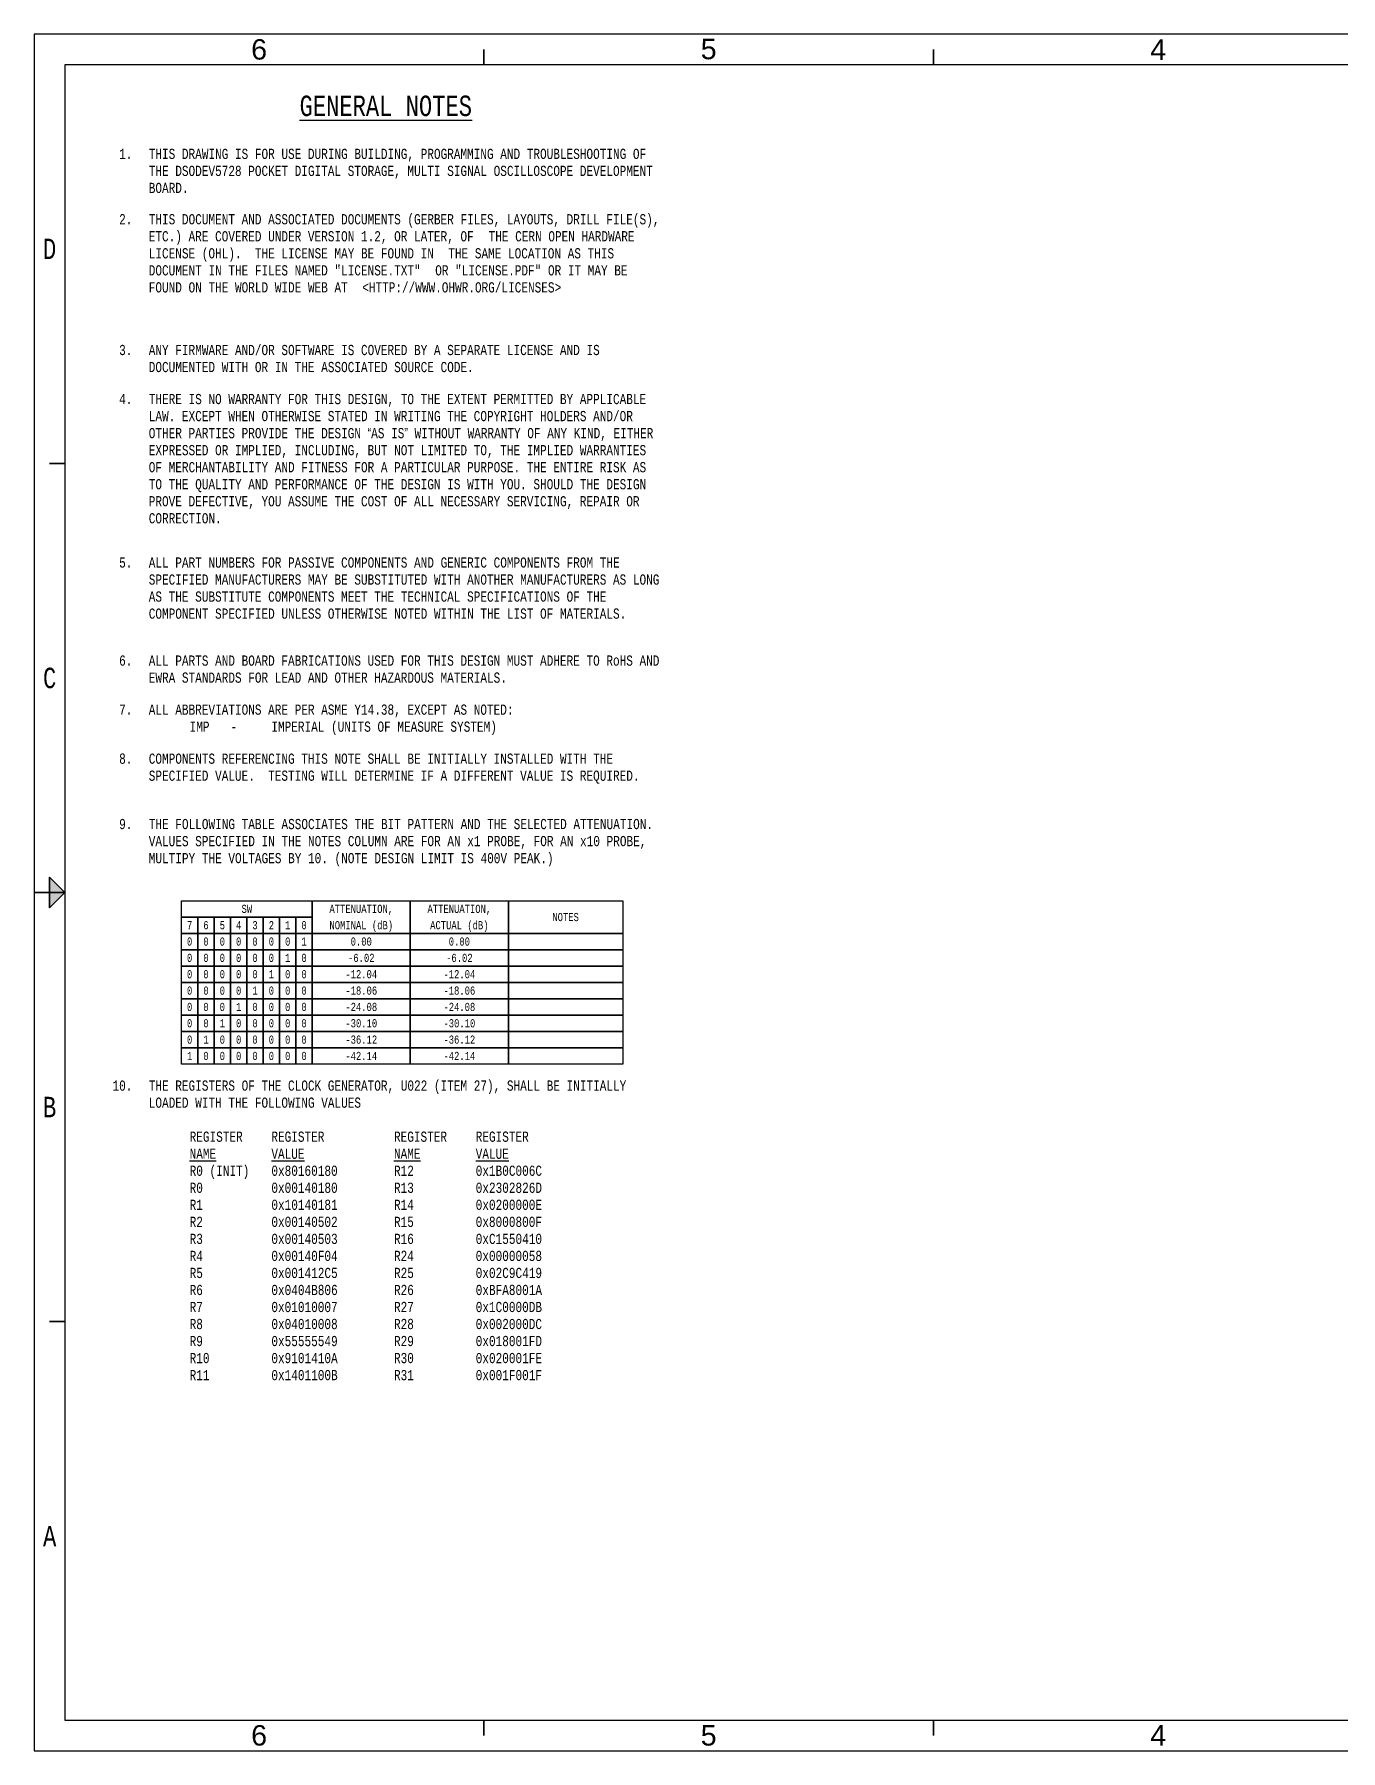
# Paper-space layout '01' of a CAD drawing. Header units: inches. Extents: x 0.2 to 16.8, y 0.2 to 10.8.
# Drawn here: x 0.25 to 8.24, y 0.25 to 10.75 of the extents above; entities that cross this region are included whole.
import ezdxf
from ezdxf.enums import TextEntityAlignment as Align

# ---------------------------------------------------------------- set-up
doc = ezdxf.new("R2010")
doc.units = ezdxf.units.IN
doc.header["$MEASUREMENT"] = 0
doc.layers.add('BORDER', color=13, linetype='Continuous')
doc.layers.add('TEXT', color=252, linetype='Continuous')
doc.styles.add('Monotxt_75', font='monotxt.shx', dxfattribs={"width": 0.75})
doc.styles.get("Standard").update_dxf_attribs({"font": 'arial.ttf'})

# ---------------------------------------------------------------- blocks, each defined once
blk = doc.blocks.new('ANSI B Frame')
at = {"layer": 'BORDER', "lineweight": 35}
h = blk.add_hatch(color=256, dxfattribs=at)
h.dxf.hatch_style = 1
h.paths.add_polyline_path([(0.34375, 5.59375), (0.34375, 5.5), (0.4375, 5.5)])
h.paths.add_polyline_path([(0.4375, 5.5), (0.34375, 5.5), (0.34375, 5.40625)])
at = {"layer": 'BORDER'}
for points in [[(0.25, 0.25), (16.75, 0.25), (16.75, 10.75), (0.25, 10.75)], [(0.4375, 0.4375), (16.5625, 0.4375), (16.5625, 10.5625), (0.4375, 10.5625)]]:
    blk.add_lwpolyline(points, close=True, dxfattribs=at)
at = {"layer": 'BORDER', "lineweight": 35}
for points in [[(3, 10.65625), (3, 10.5625)], [(5.75, 10.65625), (5.75, 10.5625)], [(0.34375, 8.125), (0.4375, 8.125)], [(0.4375, 5.5), (0.25, 5.5)], [(0.34375, 2.875), (0.4375, 2.875)], [(3, 0.34375), (3, 0.4375)], [(5.75, 0.34375), (5.75, 0.4375)]]:
    blk.add_lwpolyline(points, dxfattribs=at)
blk.add_lwpolyline([(0.4375, 5.5), (0.34375, 5.59375), (0.34375, 5.40625)], close=True, dxfattribs=at)
at = {"layer": 'BORDER', "style": 'Monotxt_75', "width": 0.75}
for s, p in [('D', (0.34375, 9.4375)), ('C', (0.34375, 6.8125)), ('B', (0.34375, 4.1875)), ('A', (0.34375, 1.5625))]:
    blk.add_text(s, height=0.125, dxfattribs=at).set_placement(p, align=Align.MIDDLE_CENTER)
at = {"layer": 'BORDER', "flags": 8}
for tag, p in [('ZN6', (1.625, 10.65787)), ('ZN5', (4.375, 10.66009)), ('ZN4', (7.125, 10.65625)), ('ZN3', (9.875, 10.65796)), ('ZN2', (12.625, 10.65574)), ('ZN1', (15.375, 10.65574)), ('ZN6', (1.625, 0.34375)), ('ZN5', (4.375, 0.34375)), ('ZN4', (7.125, 0.34375)), ('ZN3', (9.875, 0.34375)), ('ZN2', (12.625, 0.34375)), ('ZN1', (15.375, 0.34375))]:
    blk.add_attdef(tag, text='', height=0.125, dxfattribs=at).set_placement(p, align=Align.MIDDLE_CENTER)
at = {"layer": 'TEXT', "style": 'Monotxt_75', "width": 0.75, "flags": 8}
for tag, height, p in [('DESRP', 0.0625, (13.625, 1)), ('DWG_NO', 0.1875, (13.9625, 0.7125))]:
    blk.add_attdef(tag, text='', height=height, dxfattribs=at).set_placement(p, align=Align.MIDDLE_LEFT)
for tag, height, p in [('SHTSZ', 0.1875, (13.7375, 0.7125)), ('REV', 0.1875, (16.4125, 0.7125)), ('SCALE', 0.0625, (14.15625, 0.5)), ('REVDATE', 0.0625, (15.11875, 0.5)), ('CURRSHT', 0.0625, (16.0625, 0.5)), ('LASTSHT', 0.0625, (16.4375, 0.5))]:
    blk.add_attdef(tag, text='', height=height, dxfattribs=at).set_placement(p, align=Align.MIDDLE_CENTER)
blk = doc.blocks.new('ATTENUATION_HEADER')
at = {"layer": 'BORDER'}
for points in [[(0, 0), (0.8, 0), (0.8, -0.1), (0, -0.1)], [(0.8, 0), (1.4, 0), (1.4, -0.2), (0.8, -0.2)], [(1.4, 0), (2, 0), (2, -0.2), (1.4, -0.2)], [(2, 0), (2.7, 0), (2.7, -0.2), (2, -0.2)], [(0, -0.1), (0.1, -0.1), (0.1, -0.2), (0, -0.2)], [(0.1, -0.1), (0.2, -0.1), (0.2, -0.2), (0.1, -0.2)], [(0.2, -0.1), (0.3, -0.1), (0.3, -0.2), (0.2, -0.2)], [(0.3, -0.1), (0.4, -0.1), (0.4, -0.2), (0.3, -0.2)], [(0.4, -0.1), (0.5, -0.1), (0.5, -0.2), (0.4, -0.2)], [(0.5, -0.1), (0.6, -0.1), (0.6, -0.2), (0.5, -0.2)], [(0.6, -0.1), (0.7, -0.1), (0.7, -0.2), (0.6, -0.2)], [(0.7, -0.1), (0.8, -0.1), (0.8, -0.2), (0.7, -0.2)]]:
    blk.add_lwpolyline(points, close=True, dxfattribs=at)
at = {"layer": 'TEXT', "style": 'Monotxt_75', "width": 0.75}
for s, p in [('SW', (0.4, -0.05)), ('ATTENUATION,', (1.1, -0.05)), ('ATTENUATION,', (1.7, -0.05)), ('NOTES', (2.35, -0.1)), ('7', (0.05, -0.15)), ('6', (0.15, -0.15)), ('5', (0.25, -0.15)), ('4', (0.35, -0.15)), ('3', (0.45, -0.15)), ('2', (0.55, -0.15)), ('1', (0.65, -0.15)), ('0', (0.75, -0.15)), ('NOMINAL (dB)', (1.1, -0.15)), ('ACTUAL (dB)', (1.7, -0.15))]:
    blk.add_text(s, height=0.05, dxfattribs=at).set_placement(p, align=Align.MIDDLE_CENTER)
blk = doc.blocks.new('ATTENUATION_LINE')
at = {"layer": 'BORDER'}
for points in [[(0, 0), (0.1, 0), (0.1, -0.1), (0, -0.1)], [(0.1, 0), (0.2, 0), (0.2, -0.1), (0.1, -0.1)], [(0.2, 0), (0.3, 0), (0.3, -0.1), (0.2, -0.1)], [(0.3, 0), (0.4, 0), (0.4, -0.1), (0.3, -0.1)], [(0.4, 0), (0.5, 0), (0.5, -0.1), (0.4, -0.1)], [(0.5, 0), (0.6, 0), (0.6, -0.1), (0.5, -0.1)], [(0.6, 0), (0.7, 0), (0.7, -0.1), (0.6, -0.1)], [(0.7, 0), (0.8, 0), (0.8, -0.1), (0.7, -0.1)], [(0.8, 0), (1.4, 0), (1.4, -0.1), (0.8, -0.1)], [(1.4, 0), (2, 0), (2, -0.1), (1.4, -0.1)], [(2, 0), (2.7, 0), (2.7, -0.1), (2, -0.1)]]:
    blk.add_lwpolyline(points, close=True, dxfattribs=at)
at = {"layer": 'TEXT', "style": 'Monotxt_75', "width": 0.75, "flags": 8}
for tag, p in [('SW7', (0.05, -0.05)), ('SW6', (0.15, -0.05)), ('SW5', (0.25, -0.05)), ('SW4', (0.35, -0.05)), ('SW3', (0.45, -0.05)), ('SW2', (0.55, -0.05)), ('SW1', (0.65, -0.05)), ('SW0', (0.75, -0.05)), ('ATTEN_NOM', (1.1, -0.05)), ('ATTEN_ACT', (1.7, -0.05)), ('NOTES', (2.35, -0.05))]:
    blk.add_attdef(tag, text='', height=0.05, dxfattribs=at).set_placement(p, align=Align.MIDDLE_CENTER)

psp = doc.layouts.new('01')

# ---------------------------------------------------------------- block references
ref = psp.add_blockref('ANSI B Frame', (0, 0))
ref.add_attrib('ZN4', '4', dxfattribs={"layer": 'BORDER', "height": 0.125}).set_placement((7.125, 0.34375), align=Align.MIDDLE_CENTER)
ref.add_attrib('ZN4', '4', dxfattribs={"layer": 'BORDER', "height": 0.125}).set_placement((7.125, 10.65625), align=Align.MIDDLE_CENTER)
ref.add_attrib('ZN5', '5', dxfattribs={"layer": 'BORDER', "height": 0.125}).set_placement((4.375, 0.34375), align=Align.MIDDLE_CENTER)
ref.add_attrib('ZN5', '5', dxfattribs={"layer": 'BORDER', "height": 0.125}).set_placement((4.375, 10.66009), align=Align.MIDDLE_CENTER)
ref.add_attrib('ZN6', '6', dxfattribs={"layer": 'BORDER', "height": 0.125}).set_placement((1.625, 0.34375), align=Align.MIDDLE_CENTER)
ref.add_attrib('ZN6', '6', dxfattribs={"layer": 'BORDER', "height": 0.125}).set_placement((1.625, 10.65787), align=Align.MIDDLE_CENTER)
at = {"layer": 'TEXT'}
psp.add_blockref('ATTENUATION_HEADER', (1.15, 5.45), dxfattribs=at)
ref = psp.add_blockref('ATTENUATION_LINE', (1.15, 5.25), dxfattribs=at)
ref.add_attrib('SW7', '0', dxfattribs={"height": 0.05, "style": 'Monotxt_75', "width": 0.75}).set_placement((1.2, 5.2), align=Align.MIDDLE_CENTER)
ref.add_attrib('SW6', '0', dxfattribs={"height": 0.05, "style": 'Monotxt_75', "width": 0.75}).set_placement((1.3, 5.2), align=Align.MIDDLE_CENTER)
ref.add_attrib('SW5', '0', dxfattribs={"height": 0.05, "style": 'Monotxt_75', "width": 0.75}).set_placement((1.4, 5.2), align=Align.MIDDLE_CENTER)
ref.add_attrib('SW4', '0', dxfattribs={"height": 0.05, "style": 'Monotxt_75', "width": 0.75}).set_placement((1.5, 5.2), align=Align.MIDDLE_CENTER)
ref.add_attrib('SW3', '0', dxfattribs={"height": 0.05, "style": 'Monotxt_75', "width": 0.75}).set_placement((1.6, 5.2), align=Align.MIDDLE_CENTER)
ref.add_attrib('SW2', '0', dxfattribs={"height": 0.05, "style": 'Monotxt_75', "width": 0.75}).set_placement((1.7, 5.2), align=Align.MIDDLE_CENTER)
ref.add_attrib('SW1', '0', dxfattribs={"height": 0.05, "style": 'Monotxt_75', "width": 0.75}).set_placement((1.8, 5.2), align=Align.MIDDLE_CENTER)
ref.add_attrib('SW0', '1', dxfattribs={"height": 0.05, "style": 'Monotxt_75', "width": 0.75}).set_placement((1.9, 5.2), align=Align.MIDDLE_CENTER)
ref.add_attrib('ATTEN_NOM', '0.00', dxfattribs={"height": 0.05, "style": 'Monotxt_75', "width": 0.75}).set_placement((2.25, 5.2), align=Align.MIDDLE_CENTER)
ref.add_attrib('ATTEN_ACT', '0.00', dxfattribs={"height": 0.05, "style": 'Monotxt_75', "width": 0.75}).set_placement((2.85, 5.2), align=Align.MIDDLE_CENTER)
ref = psp.add_blockref('ATTENUATION_LINE', (1.15, 5.15), dxfattribs=at)
ref.add_attrib('SW7', '0', dxfattribs={"height": 0.05, "style": 'Monotxt_75', "width": 0.75}).set_placement((1.2, 5.1), align=Align.MIDDLE_CENTER)
ref.add_attrib('SW6', '0', dxfattribs={"height": 0.05, "style": 'Monotxt_75', "width": 0.75}).set_placement((1.3, 5.1), align=Align.MIDDLE_CENTER)
ref.add_attrib('SW5', '0', dxfattribs={"height": 0.05, "style": 'Monotxt_75', "width": 0.75}).set_placement((1.4, 5.1), align=Align.MIDDLE_CENTER)
ref.add_attrib('SW4', '0', dxfattribs={"height": 0.05, "style": 'Monotxt_75', "width": 0.75}).set_placement((1.5, 5.1), align=Align.MIDDLE_CENTER)
ref.add_attrib('SW3', '0', dxfattribs={"height": 0.05, "style": 'Monotxt_75', "width": 0.75}).set_placement((1.6, 5.1), align=Align.MIDDLE_CENTER)
ref.add_attrib('SW2', '0', dxfattribs={"height": 0.05, "style": 'Monotxt_75', "width": 0.75}).set_placement((1.7, 5.1), align=Align.MIDDLE_CENTER)
ref.add_attrib('SW1', '1', dxfattribs={"height": 0.05, "style": 'Monotxt_75', "width": 0.75}).set_placement((1.8, 5.1), align=Align.MIDDLE_CENTER)
ref.add_attrib('SW0', '0', dxfattribs={"height": 0.05, "style": 'Monotxt_75', "width": 0.75}).set_placement((1.9, 5.1), align=Align.MIDDLE_CENTER)
ref.add_attrib('ATTEN_NOM', '-6.02', dxfattribs={"height": 0.05, "style": 'Monotxt_75', "width": 0.75}).set_placement((2.25, 5.1), align=Align.MIDDLE_CENTER)
ref.add_attrib('ATTEN_ACT', '-6.02', dxfattribs={"height": 0.05, "style": 'Monotxt_75', "width": 0.75}).set_placement((2.85, 5.1), align=Align.MIDDLE_CENTER)
ref = psp.add_blockref('ATTENUATION_LINE', (1.15, 5.05), dxfattribs=at)
ref.add_attrib('SW7', '0', dxfattribs={"height": 0.05, "style": 'Monotxt_75', "width": 0.75}).set_placement((1.2, 5), align=Align.MIDDLE_CENTER)
ref.add_attrib('SW6', '0', dxfattribs={"height": 0.05, "style": 'Monotxt_75', "width": 0.75}).set_placement((1.3, 5), align=Align.MIDDLE_CENTER)
ref.add_attrib('SW5', '0', dxfattribs={"height": 0.05, "style": 'Monotxt_75', "width": 0.75}).set_placement((1.4, 5), align=Align.MIDDLE_CENTER)
ref.add_attrib('SW4', '0', dxfattribs={"height": 0.05, "style": 'Monotxt_75', "width": 0.75}).set_placement((1.5, 5), align=Align.MIDDLE_CENTER)
ref.add_attrib('SW3', '0', dxfattribs={"height": 0.05, "style": 'Monotxt_75', "width": 0.75}).set_placement((1.6, 5), align=Align.MIDDLE_CENTER)
ref.add_attrib('SW2', '1', dxfattribs={"height": 0.05, "style": 'Monotxt_75', "width": 0.75}).set_placement((1.7, 5), align=Align.MIDDLE_CENTER)
ref.add_attrib('SW1', '0', dxfattribs={"height": 0.05, "style": 'Monotxt_75', "width": 0.75}).set_placement((1.8, 5), align=Align.MIDDLE_CENTER)
ref.add_attrib('SW0', '0', dxfattribs={"height": 0.05, "style": 'Monotxt_75', "width": 0.75}).set_placement((1.9, 5), align=Align.MIDDLE_CENTER)
ref.add_attrib('ATTEN_NOM', '-12.04', dxfattribs={"height": 0.05, "style": 'Monotxt_75', "width": 0.75}).set_placement((2.25, 5), align=Align.MIDDLE_CENTER)
ref.add_attrib('ATTEN_ACT', '-12.04', dxfattribs={"height": 0.05, "style": 'Monotxt_75', "width": 0.75}).set_placement((2.85, 5), align=Align.MIDDLE_CENTER)
ref = psp.add_blockref('ATTENUATION_LINE', (1.15, 4.95), dxfattribs=at)
ref.add_attrib('SW7', '0', dxfattribs={"height": 0.05, "style": 'Monotxt_75', "width": 0.75}).set_placement((1.2, 4.9), align=Align.MIDDLE_CENTER)
ref.add_attrib('SW6', '0', dxfattribs={"height": 0.05, "style": 'Monotxt_75', "width": 0.75}).set_placement((1.3, 4.9), align=Align.MIDDLE_CENTER)
ref.add_attrib('SW5', '0', dxfattribs={"height": 0.05, "style": 'Monotxt_75', "width": 0.75}).set_placement((1.4, 4.9), align=Align.MIDDLE_CENTER)
ref.add_attrib('SW4', '0', dxfattribs={"height": 0.05, "style": 'Monotxt_75', "width": 0.75}).set_placement((1.5, 4.9), align=Align.MIDDLE_CENTER)
ref.add_attrib('SW3', '1', dxfattribs={"height": 0.05, "style": 'Monotxt_75', "width": 0.75}).set_placement((1.6, 4.9), align=Align.MIDDLE_CENTER)
ref.add_attrib('SW2', '0', dxfattribs={"height": 0.05, "style": 'Monotxt_75', "width": 0.75}).set_placement((1.7, 4.9), align=Align.MIDDLE_CENTER)
ref.add_attrib('SW1', '0', dxfattribs={"height": 0.05, "style": 'Monotxt_75', "width": 0.75}).set_placement((1.8, 4.9), align=Align.MIDDLE_CENTER)
ref.add_attrib('SW0', '0', dxfattribs={"height": 0.05, "style": 'Monotxt_75', "width": 0.75}).set_placement((1.9, 4.9), align=Align.MIDDLE_CENTER)
ref.add_attrib('ATTEN_NOM', '-18.06', dxfattribs={"height": 0.05, "style": 'Monotxt_75', "width": 0.75}).set_placement((2.25, 4.9), align=Align.MIDDLE_CENTER)
ref.add_attrib('ATTEN_ACT', '-18.06', dxfattribs={"height": 0.05, "style": 'Monotxt_75', "width": 0.75}).set_placement((2.85, 4.9), align=Align.MIDDLE_CENTER)
ref = psp.add_blockref('ATTENUATION_LINE', (1.15, 4.85), dxfattribs=at)
ref.add_attrib('SW7', '0', dxfattribs={"height": 0.05, "style": 'Monotxt_75', "width": 0.75}).set_placement((1.2, 4.8), align=Align.MIDDLE_CENTER)
ref.add_attrib('SW6', '0', dxfattribs={"height": 0.05, "style": 'Monotxt_75', "width": 0.75}).set_placement((1.3, 4.8), align=Align.MIDDLE_CENTER)
ref.add_attrib('SW5', '0', dxfattribs={"height": 0.05, "style": 'Monotxt_75', "width": 0.75}).set_placement((1.4, 4.8), align=Align.MIDDLE_CENTER)
ref.add_attrib('SW4', '1', dxfattribs={"height": 0.05, "style": 'Monotxt_75', "width": 0.75}).set_placement((1.5, 4.8), align=Align.MIDDLE_CENTER)
ref.add_attrib('SW3', '0', dxfattribs={"height": 0.05, "style": 'Monotxt_75', "width": 0.75}).set_placement((1.6, 4.8), align=Align.MIDDLE_CENTER)
ref.add_attrib('SW2', '0', dxfattribs={"height": 0.05, "style": 'Monotxt_75', "width": 0.75}).set_placement((1.7, 4.8), align=Align.MIDDLE_CENTER)
ref.add_attrib('SW1', '0', dxfattribs={"height": 0.05, "style": 'Monotxt_75', "width": 0.75}).set_placement((1.8, 4.8), align=Align.MIDDLE_CENTER)
ref.add_attrib('SW0', '0', dxfattribs={"height": 0.05, "style": 'Monotxt_75', "width": 0.75}).set_placement((1.9, 4.8), align=Align.MIDDLE_CENTER)
ref.add_attrib('ATTEN_NOM', '-24.08', dxfattribs={"height": 0.05, "style": 'Monotxt_75', "width": 0.75}).set_placement((2.25, 4.8), align=Align.MIDDLE_CENTER)
ref.add_attrib('ATTEN_ACT', '-24.08', dxfattribs={"height": 0.05, "style": 'Monotxt_75', "width": 0.75}).set_placement((2.85, 4.8), align=Align.MIDDLE_CENTER)
ref = psp.add_blockref('ATTENUATION_LINE', (1.15, 4.75), dxfattribs=at)
ref.add_attrib('SW7', '0', dxfattribs={"height": 0.05, "style": 'Monotxt_75', "width": 0.75}).set_placement((1.2, 4.7), align=Align.MIDDLE_CENTER)
ref.add_attrib('SW6', '0', dxfattribs={"height": 0.05, "style": 'Monotxt_75', "width": 0.75}).set_placement((1.3, 4.7), align=Align.MIDDLE_CENTER)
ref.add_attrib('SW5', '1', dxfattribs={"height": 0.05, "style": 'Monotxt_75', "width": 0.75}).set_placement((1.4, 4.7), align=Align.MIDDLE_CENTER)
ref.add_attrib('SW4', '0', dxfattribs={"height": 0.05, "style": 'Monotxt_75', "width": 0.75}).set_placement((1.5, 4.7), align=Align.MIDDLE_CENTER)
ref.add_attrib('SW3', '0', dxfattribs={"height": 0.05, "style": 'Monotxt_75', "width": 0.75}).set_placement((1.6, 4.7), align=Align.MIDDLE_CENTER)
ref.add_attrib('SW2', '0', dxfattribs={"height": 0.05, "style": 'Monotxt_75', "width": 0.75}).set_placement((1.7, 4.7), align=Align.MIDDLE_CENTER)
ref.add_attrib('SW1', '0', dxfattribs={"height": 0.05, "style": 'Monotxt_75', "width": 0.75}).set_placement((1.8, 4.7), align=Align.MIDDLE_CENTER)
ref.add_attrib('SW0', '0', dxfattribs={"height": 0.05, "style": 'Monotxt_75', "width": 0.75}).set_placement((1.9, 4.7), align=Align.MIDDLE_CENTER)
ref.add_attrib('ATTEN_NOM', '-30.10', dxfattribs={"height": 0.05, "style": 'Monotxt_75', "width": 0.75}).set_placement((2.25, 4.7), align=Align.MIDDLE_CENTER)
ref.add_attrib('ATTEN_ACT', '-30.10', dxfattribs={"height": 0.05, "style": 'Monotxt_75', "width": 0.75}).set_placement((2.85, 4.7), align=Align.MIDDLE_CENTER)
ref = psp.add_blockref('ATTENUATION_LINE', (1.15, 4.65), dxfattribs=at)
ref.add_attrib('SW7', '0', dxfattribs={"height": 0.05, "style": 'Monotxt_75', "width": 0.75}).set_placement((1.2, 4.6), align=Align.MIDDLE_CENTER)
ref.add_attrib('SW6', '1', dxfattribs={"height": 0.05, "style": 'Monotxt_75', "width": 0.75}).set_placement((1.3, 4.6), align=Align.MIDDLE_CENTER)
ref.add_attrib('SW5', '0', dxfattribs={"height": 0.05, "style": 'Monotxt_75', "width": 0.75}).set_placement((1.4, 4.6), align=Align.MIDDLE_CENTER)
ref.add_attrib('SW4', '0', dxfattribs={"height": 0.05, "style": 'Monotxt_75', "width": 0.75}).set_placement((1.5, 4.6), align=Align.MIDDLE_CENTER)
ref.add_attrib('SW3', '0', dxfattribs={"height": 0.05, "style": 'Monotxt_75', "width": 0.75}).set_placement((1.6, 4.6), align=Align.MIDDLE_CENTER)
ref.add_attrib('SW2', '0', dxfattribs={"height": 0.05, "style": 'Monotxt_75', "width": 0.75}).set_placement((1.7, 4.6), align=Align.MIDDLE_CENTER)
ref.add_attrib('SW1', '0', dxfattribs={"height": 0.05, "style": 'Monotxt_75', "width": 0.75}).set_placement((1.8, 4.6), align=Align.MIDDLE_CENTER)
ref.add_attrib('SW0', '0', dxfattribs={"height": 0.05, "style": 'Monotxt_75', "width": 0.75}).set_placement((1.9, 4.6), align=Align.MIDDLE_CENTER)
ref.add_attrib('ATTEN_NOM', '-36.12', dxfattribs={"height": 0.05, "style": 'Monotxt_75', "width": 0.75}).set_placement((2.25, 4.6), align=Align.MIDDLE_CENTER)
ref.add_attrib('ATTEN_ACT', '-36.12', dxfattribs={"height": 0.05, "style": 'Monotxt_75', "width": 0.75}).set_placement((2.85, 4.6), align=Align.MIDDLE_CENTER)
ref = psp.add_blockref('ATTENUATION_LINE', (1.15, 4.55), dxfattribs=at)
ref.add_attrib('SW7', '1', dxfattribs={"height": 0.05, "style": 'Monotxt_75', "width": 0.75}).set_placement((1.2, 4.5), align=Align.MIDDLE_CENTER)
ref.add_attrib('SW6', '0', dxfattribs={"height": 0.05, "style": 'Monotxt_75', "width": 0.75}).set_placement((1.3, 4.5), align=Align.MIDDLE_CENTER)
ref.add_attrib('SW5', '0', dxfattribs={"height": 0.05, "style": 'Monotxt_75', "width": 0.75}).set_placement((1.4, 4.5), align=Align.MIDDLE_CENTER)
ref.add_attrib('SW4', '0', dxfattribs={"height": 0.05, "style": 'Monotxt_75', "width": 0.75}).set_placement((1.5, 4.5), align=Align.MIDDLE_CENTER)
ref.add_attrib('SW3', '0', dxfattribs={"height": 0.05, "style": 'Monotxt_75', "width": 0.75}).set_placement((1.6, 4.5), align=Align.MIDDLE_CENTER)
ref.add_attrib('SW2', '0', dxfattribs={"height": 0.05, "style": 'Monotxt_75', "width": 0.75}).set_placement((1.7, 4.5), align=Align.MIDDLE_CENTER)
ref.add_attrib('SW1', '0', dxfattribs={"height": 0.05, "style": 'Monotxt_75', "width": 0.75}).set_placement((1.8, 4.5), align=Align.MIDDLE_CENTER)
ref.add_attrib('SW0', '0', dxfattribs={"height": 0.05, "style": 'Monotxt_75', "width": 0.75}).set_placement((1.9, 4.5), align=Align.MIDDLE_CENTER)
ref.add_attrib('ATTEN_NOM', '-42.14', dxfattribs={"height": 0.05, "style": 'Monotxt_75', "width": 0.75}).set_placement((2.25, 4.5), align=Align.MIDDLE_CENTER)
ref.add_attrib('ATTEN_ACT', '-42.14', dxfattribs={"height": 0.05, "style": 'Monotxt_75', "width": 0.75}).set_placement((2.85, 4.5), align=Align.MIDDLE_CENTER)

# ---------------------------------------------------------------- texts
at = {"layer": 'TEXT', "style": 'Monotxt_75', "width": 0.75}
psp.add_text('%%UGENERAL NOTES', height=0.125, dxfattribs=at).set_placement((2.4, 10.25), align=Align.CENTER)
for s, p in [('1.', (0.85, 10.05)), ('2.', (0.85, 9.65)), ('3.', (0.85, 8.85)), ('4.', (0.85, 8.55)), ('5.', (0.85, 7.55)), ('6.', (0.85, 6.95)), ('7.', (0.85, 6.65)), ('8.', (0.85, 6.35)), ('9.', (0.85, 5.95)), ('10.', (0.85, 4.35))]:
    psp.add_text(s, height=0.0625, dxfattribs=at).set_placement(p, align=Align.TOP_RIGHT)
at = {"layer": 'TEXT', "attachment_point": 1, "style": 'Monotxt_75'}
for s, insert, char_height in [('THIS DRAWING IS FOR USE DURING BUILDING, PROGRAMMING AND TROUBLESHOOTING OF THE DSODEV5728 POCKET DIGITAL STORAGE, MULTI SIGNAL OSCILLOSCOPE DEVELOPMENT BOARD.', (0.95, 10.05), 0.0625), ('THIS DOCUMENT AND ASSOCIATED DOCUMENTS (GERBER FILES, LAYOUTS, DRILL FILE(S), ETC.) ARE COVERED UNDER VERSION 1.2, OR LATER, OF {\\H1.25x; }THE CERN OPEN HARDWARE LICENSE (OHL).  THE LICENSE MAY BE FOUND IN {\\H1.1667x; }THE SAME LOCATION AS THIS DOCUMENT IN THE FILES NAMED "LICENSE.TXT" {\\H1.1944x; }OR "LICENSE.PDF" OR IT MAY BE FOUND ON THE WORLD WIDE WEB AT {\\H1.1852x; }<HTTP://WWW.OHWR.ORG/LICENSES>{\\H1.1883x; }', (0.95, 9.65), 0.0625), ('ANY FIRMWARE AND/OR SOFTWARE IS COVERED BY A SEPARATE LICENSE AND IS DOCUMENTED WITH OR IN THE ASSOCIATED SOURCE CODE.', (0.95, 8.85), 0.0625), ('THERE IS NO WARRANTY FOR THIS DESIGN, TO THE EXTENT PERMITTED BY APPLICABLE LAW. EXCEPT WHEN OTHERWISE STATED IN WRITING THE COPYRIGHT HOLDERS AND/OR OTHER PARTIES PROVIDE THE DESIGN {\\fArial|b0|i0|c0|p34;“}AS IS{\\fArial|b0|i0|c0|p34;”} WITHOUT WARRANTY OF ANY KIND, EITHER EXPRESSED OR IMPLIED, INCLUDING, BUT NOT LIMITED TO, THE IMPLIED WARRANTIES OF MERCHANTABILITY AND FITNESS FOR A PARTICULAR PURPOSE. THE ENTIRE RISK AS TO THE QUALITY AND PERFORMANCE OF THE DESIGN IS WITH YOU. SHOULD THE DESIGN PROVE DEFECTIVE, YOU ASSUME THE COST OF ALL NECESSARY SERVICING, REPAIR OR CORRECTION.', (0.95, 8.55), 0.0625), ('ALL PART NUMBERS FOR PASSIVE COMPONENTS AND GENERIC COMPONENTS FROM THE SPECIFIED MANUFACTURERS MAY BE SUBSTITUTED WITH ANOTHER MANUFACTURERS AS LONG AS THE SUBSTITUTE COMPONENTS MEET THE TECHNICAL SPECIFICATIONS OF THE COMPONENT SPECIFIED UNLESS OTHERWISE NOTED WITHIN THE LIST OF MATERIALS.', (0.95, 7.55), 0.0625), ('ALL ABBREVIATIONS ARE PER ASME Y14.38, EXCEPT AS NOTED:\\P^IIMP^I-^IIMPERIAL (UNITS OF MEASURE SYSTEM)', (0.95, 6.65), 0.0625), ('\\A1;\\pt0.4375,1,1.375;COMPONENTS REFERENCING THIS NOTE SHALL BE INITIALLY INSTALLED WITH THE SPECIFIED VALUE.  TESTING WILL DETERMINE IF A DIFFERENT VALUE IS REQUIRED.', (0.95, 6.35), 0.0625), ('THE FOLLOWING TABLE ASSOCIATES THE BIT PATTERN AND THE SELECTED ATTENUATION. VALUES SPECIFIED IN THE NOTES COLUMN ARE FOR AN x1 PROBE, FOR AN x10 PROBE, MULTIPY THE VOLTAGES BY 10. (NOTE DESIGN LIMIT IS 400V PEAK.)', (0.95, 5.95), 0.06253)]:
    psp.add_mtext_dynamic_manual_height_columns(s, width=3.15, gutter_width=0.3125, heights=[0], dxfattribs=dict(at, insert=insert, char_height=char_height))
at = {"layer": 'TEXT', "char_height": 0.0625, "width": 3.15, "attachment_point": 1, "style": 'Monotxt_75'}
for s, insert in [('ALL PARTS AND BOARD FABRICATIONS USED FOR THIS DESIGN MUST ADHERE TO RoHS AND EWRA STANDARDS FOR LEAD AND OTHER HAZARDOUS MATERIALS.', (0.95, 6.95)), ('\\pt0.25,0.75;THE REGISTERS OF THE CLOCK GENERATOR, U022 (ITEM 27), SHALL BE INITIALLY LOADED WITH THE FOLLOWING VALUES\\P\\P\\pt0.25,0.75,1.5,2;^IREGISTER^IREGISTER^IREGISTER^IREGISTER\\P\\pt0.25,0.625,0.75,1.25,1.5,1.875,2,2.5;^I{\\LNAME^I}^I{\\LVALUE^I}^I{\\LNAME^I}^I{\\LVALUE^I}\\P\\pt0.25,0.75,1.5,2;^IR0 (INIT)^I0x80160180^IR12^I0x1B0C006C\\P^IR0^I0x00140180^IR13^I0x2302826D\\P^IR1^I0x10140181^IR14^I0x0200000E\\P^IR2^I0x00140502^IR15^I0x8000800F\\P^IR3^I0x00140503^IR16^I0xC1550410\\P^IR4^I0x00140F04^IR24^I0x00000058\\P^IR5^I0x001412C5^IR25^I0x02C9C419\\P^IR6^I0x0404B806^IR26^I0xBFA8001A\\P^IR7^I0x01010007^IR27^I0x1C0000DB\\P^IR8^I0x04010008^IR28^I0x002000DC\\P^IR9^I0x55555549^IR29^I0x018001FD\\P^IR10^I0x9101410A^IR30^I0x020001FE\\P^IR11^I0x1401100B^IR31^I0x001F001F', (0.95, 4.35))]:
    psp.add_mtext(s, dxfattribs=dict(at, insert=insert))

doc.saveas('drawing.dxf')
